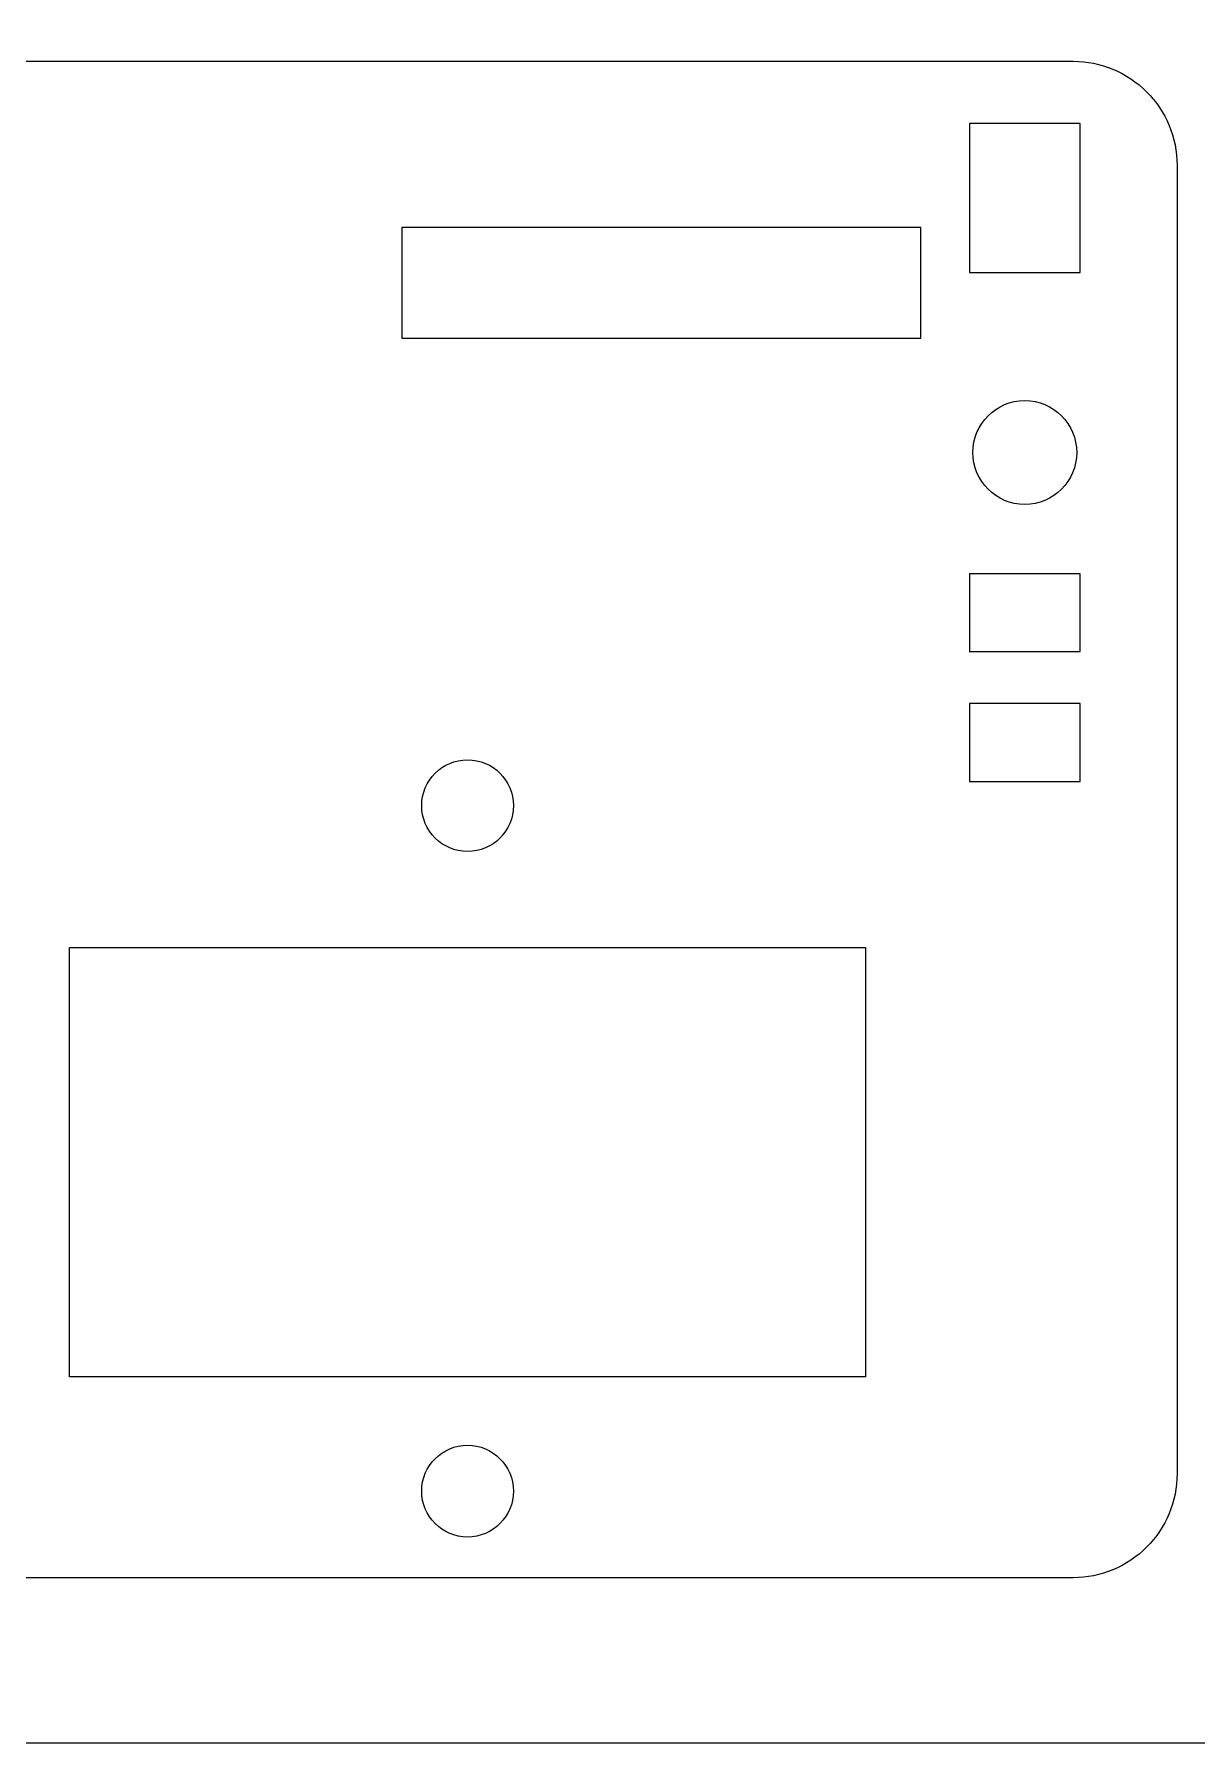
# Model space of a CAD drawing. Header units: centimetres. Extents: x -24 to 24.1, y -20.7 to 0.5.
# Drawn here: x 0.149 to 3.509, y -20.715 to -15.78 of the extents above; entities that cross this region are included whole.
import ezdxf

# ---------------------------------------------------------------- set-up
doc = ezdxf.new("R2010")
doc.units = ezdxf.units.CM
doc.header["$MEASUREMENT"] = 0
doc.layers.add('Layer 1', color=7, linetype='Continuous')

msp = doc.modelspace()

# ---------------------------------------------------------------- linework, layer by layer
at = {"layer": 'Layer 1', "color": 250, "lineweight": 9}
msp.add_lwpolyline([(-23.96322, -20.71493), (6.03678, -20.71493), (6.03678, -0.71493), (-23.96322, -0.71493), (-23.96322, -20.71493)], close=True, dxfattribs=at)
for points, knots in [([(-2.54849, -16.15793), (-2.54851, -16.15793), (-2.54851, -19.93793), (-2.54851, -19.93793), (-2.54851, -19.93793), (-2.54851, -20.0175), (-2.5169, -20.09381), (-2.46064, -20.15007), (-2.46064, -20.15007), (-2.40438, -20.20633), (-2.32807, -20.23793), (-2.24851, -20.23793), (-2.24851, -20.23793), (-2.24851, -20.23793), (3.15149, -20.23793), (3.15149, -20.23793), (3.15149, -20.23793), (3.23106, -20.23793), (3.30738, -20.20633), (3.36364, -20.15007), (3.36364, -20.15007), (3.4199, -20.09381), (3.45149, -20.0175), (3.45149, -19.93793), (3.45149, -19.93793), (3.45149, -19.93793), (3.45149, -16.15793), (3.45149, -16.15793), (3.45149, -16.15793), (3.45149, -16.07837), (3.4199, -16.00207), (3.36364, -15.94581), (3.36364, -15.94581), (3.30738, -15.88955), (3.23106, -15.85794), (3.15149, -15.85794), (3.15149, -15.85794), (3.15149, -15.85794), (-2.24851, -15.85794), (-2.24851, -15.85794), (-2.24851, -15.85794), (-2.41419, -15.85794), (-2.54849, -15.99226), (-2.54849, -16.15793)], [0, 0, 0, 0, 0.0833333, 0.0833333, 0.0833333, 0.0833333, 0.1666667, 0.1666667, 0.1666667, 0.1666667, 0.25, 0.25, 0.25, 0.25, 0.3333333, 0.3333333, 0.3333333, 0.3333333, 0.4166667, 0.4166667, 0.4166667, 0.4166667, 0.5, 0.5, 0.5, 0.5, 0.5833333, 0.5833333, 0.5833333, 0.5833333, 0.6666667, 0.6666667, 0.6666667, 0.6666667, 0.75, 0.75, 0.75, 0.75, 0.8333333, 0.8333333, 0.8333333, 0.8333333, 1, 1, 1, 1]), ([(3.17149, -16.03793), (3.17149, -16.03793), (3.17149, -16.46793), (3.17149, -16.46793), (3.17149, -16.46793), (3.17149, -16.46793), (2.85149, -16.46793), (2.85149, -16.46793), (2.85149, -16.46793), (2.85149, -16.46793), (2.85149, -16.03793), (2.85149, -16.03793), (2.85149, -16.03793), (2.85149, -16.03793), (3.17149, -16.03793), (3.17149, -16.03793)], [0, 0, 0, 0, 0.2, 0.2, 0.2, 0.2, 0.4, 0.4, 0.4, 0.4, 0.6, 0.6, 0.6, 0.6, 1, 1, 1, 1]), ([(1.21149, -16.33793), (1.21149, -16.33793), (2.71149, -16.33793), (2.71149, -16.33793), (2.71149, -16.33793), (2.71149, -16.33793), (2.71149, -16.65793), (2.71149, -16.65793), (2.71149, -16.65793), (2.71149, -16.65793), (1.21149, -16.65793), (1.21149, -16.65793), (1.21149, -16.65793), (1.21149, -16.65793), (1.21149, -16.33793), (1.21149, -16.33793)], [0, 0, 0, 0, 0.2, 0.2, 0.2, 0.2, 0.4, 0.4, 0.4, 0.4, 0.6, 0.6, 0.6, 0.6, 1, 1, 1, 1]), ([(2.86151, -16.98793), (2.8615, -17.07078), (2.92865, -17.13793), (3.0115, -17.13793), (3.0115, -17.13793), (3.09434, -17.13794), (3.16148, -17.07078), (3.16148, -16.98794), (3.16148, -16.98794), (3.1615, -16.90509), (3.09434, -16.83794), (3.0115, -16.83793), (3.0115, -16.83793), (2.92865, -16.83793), (2.86151, -16.90509), (2.86151, -16.98793)], [0, 0, 0, 0, 0.2, 0.2, 0.2, 0.2, 0.4, 0.4, 0.4, 0.4, 0.6, 0.6, 0.6, 0.6, 1, 1, 1, 1]), ([(2.85149, -17.56262), (2.85149, -17.56262), (2.85149, -17.33793), (2.85149, -17.33793), (2.85149, -17.33793), (2.85149, -17.33793), (3.17149, -17.33793), (3.17149, -17.33793), (3.17149, -17.33793), (3.17149, -17.33793), (3.17149, -17.56262), (3.17149, -17.56262), (3.17149, -17.56262), (3.17149, -17.56262), (2.85149, -17.56262), (2.85149, -17.56262)], [0, 0, 0, 0, 0.2, 0.2, 0.2, 0.2, 0.4, 0.4, 0.4, 0.4, 0.6, 0.6, 0.6, 0.6, 1, 1, 1, 1]), ([(3.17149, -17.71324), (3.17149, -17.71324), (3.17149, -17.93793), (3.17149, -17.93793), (3.17149, -17.93793), (3.17149, -17.93793), (2.85149, -17.93793), (2.85149, -17.93793), (2.85149, -17.93793), (2.85149, -17.93793), (2.85149, -17.71324), (2.85149, -17.71324), (2.85149, -17.71324), (2.85149, -17.71324), (3.17149, -17.71324), (3.17149, -17.71324)], [0, 0, 0, 0, 0.2, 0.2, 0.2, 0.2, 0.4, 0.4, 0.4, 0.4, 0.6, 0.6, 0.6, 0.6, 1, 1, 1, 1]), ([(1.26902, -18.00795), (1.269, -18.08113), (1.32832, -18.14044), (1.40149, -18.14044), (1.40149, -18.14044), (1.47468, -18.14046), (1.53398, -18.08113), (1.53398, -18.00796), (1.53398, -18.00796), (1.534, -17.93478), (1.47468, -17.87547), (1.4015, -17.87546), (1.4015, -17.87546), (1.32832, -17.87546), (1.26902, -17.93478), (1.26902, -18.00795)], [0, 0, 0, 0, 0.2, 0.2, 0.2, 0.2, 0.4, 0.4, 0.4, 0.4, 0.6, 0.6, 0.6, 0.6, 1, 1, 1, 1]), ([(2.55149, -18.41793), (2.55149, -18.41793), (0.25149, -18.41793), (0.25149, -18.41793), (0.25149, -18.41793), (0.25149, -18.41793), (0.25149, -19.65793), (0.25149, -19.65793), (0.25149, -19.65793), (0.25149, -19.65793), (2.55149, -19.65793), (2.55149, -19.65793), (2.55149, -19.65793), (2.55149, -19.65793), (2.55149, -18.41793), (2.55149, -18.41793)], [0, 0, 0, 0, 0.2, 0.2, 0.2, 0.2, 0.4, 0.4, 0.4, 0.4, 0.6, 0.6, 0.6, 0.6, 1, 1, 1, 1]), ([(1.26902, -19.98793), (1.269, -20.06111), (1.32832, -20.12042), (1.40149, -20.12042), (1.40149, -20.12042), (1.47468, -20.12044), (1.53398, -20.06111), (1.53398, -19.98794), (1.53398, -19.98794), (1.534, -19.91476), (1.47468, -19.85544), (1.4015, -19.85544), (1.4015, -19.85544), (1.32832, -19.85544), (1.26902, -19.91476), (1.26902, -19.98793)], [0, 0, 0, 0, 0.2, 0.2, 0.2, 0.2, 0.4, 0.4, 0.4, 0.4, 0.6, 0.6, 0.6, 0.6, 1, 1, 1, 1])]:
    msp.add_open_spline(points, degree=3, knots=knots, dxfattribs=at)

doc.saveas('drawing.dxf')
